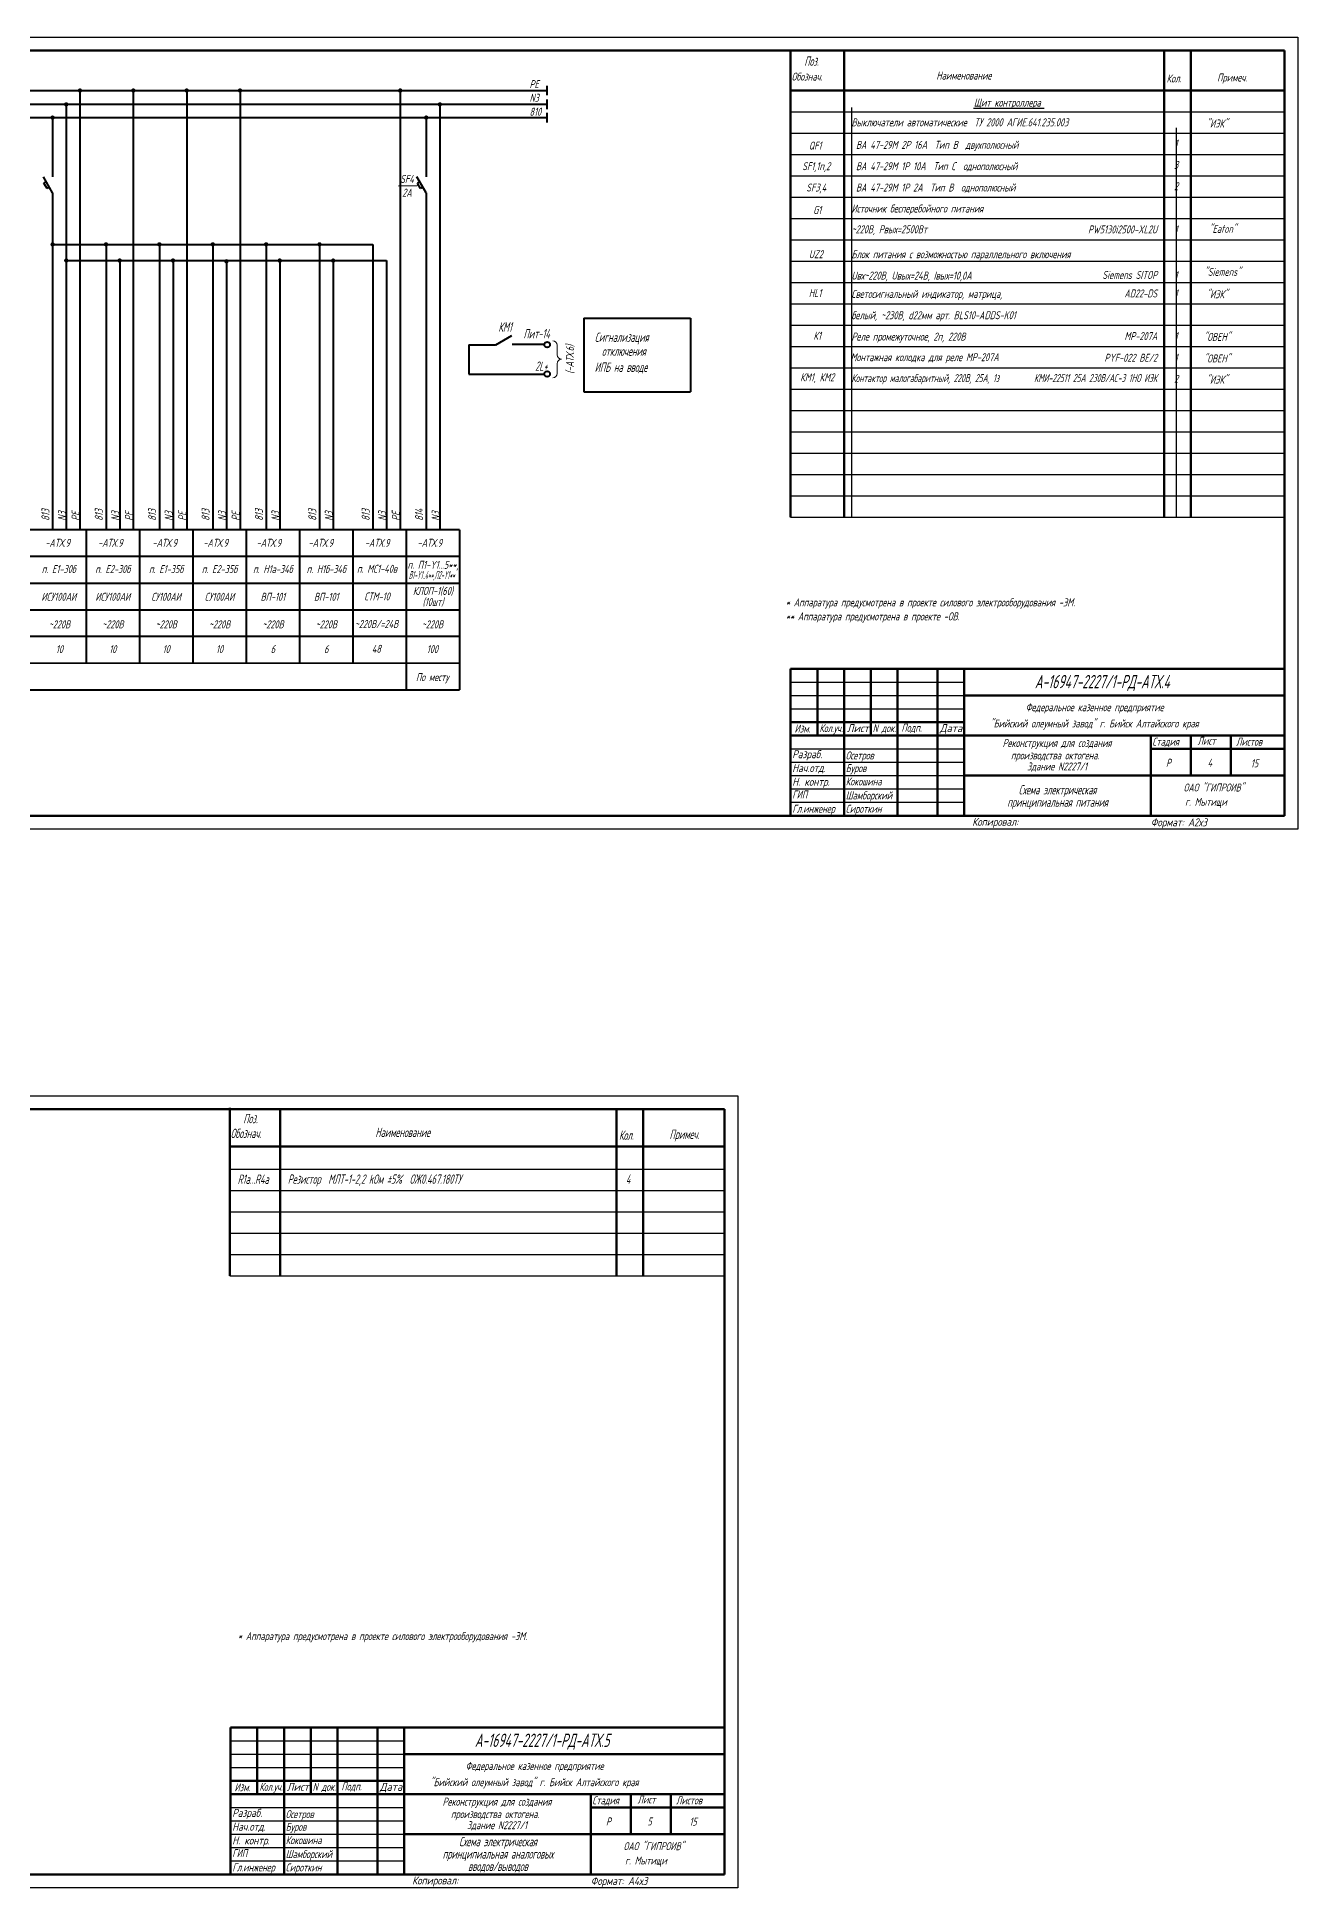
# Model space of a CAD drawing. Header units: millimetres. Extents: x -338 to 6826, y -8218 to 3153.
# Drawn here: x 2404 to 2877, y -118 to 576 of the extents above; entities that cross this region are included whole.
import ezdxf
from ezdxf.enums import TextEntityAlignment as Align

# ---------------------------------------------------------------- set-up
doc = ezdxf.new("R2010")
doc.units = ezdxf.units.MM
doc.layers.get('Defpoints').update_dxf_attribs({"color": 251})
for name, color, linetype, lineweight in [('Обводка', 6, 'Continuous', 25), ('Рамка тонкая', 5, 'Continuous', 25), ('Таблица', 253, 'Continuous', 40), ('Текст_КИП', 2, 'Continuous', 25), ('Толст.рамк.', 7, 'Continuous', 60), ('Толст.рамка', 7, 'Continuous', 60), ('Тонкая', 5, 'Continuous', 20)]:
    doc.layers.add(name, color=color, linetype=linetype, lineweight=lineweight)
doc.layers.add('ТЕКСТ', color=2, linetype='Continuous')
doc.layers.add('Текст.', color=51, linetype='Continuous')
doc.styles.add('Simplex', font='simplex.shx', dxfattribs={"width": 0.7, "oblique": 15})

msp = doc.modelspace()

# ---------------------------------------------------------------- linework, layer by layer
at = {"lineweight": 60}
for p, q in [((2056.26, 570.56), (2871.7, 570.56)), ((2871.7, 570.56), (2871.7, 283.56)), ((2871.7, 338.56), (2871.7, 283.56)), ((2871.7, 283.56), (2056.26, 283.56)), ((2056.26, 173.69), (2661.85, 173.69)), ((2661.85, 173.69), (2661.85, -113.31)), ((2661.85, -58.31), (2661.85, -113.31)), ((2661.85, -113.31), (2056.26, -113.31))]:
    msp.add_line(p, q, dxfattribs=at)
at = {"lineweight": 40}
for p, q in [((2342.95, 555.51), (2595.47, 555.51)), ((2420.38, 555.51), (2420.38, 390.78)), ((2440.38, 555.51), (2440.38, 390.78)), ((2460.38, 555.51), (2460.38, 390.78)), ((2480.38, 555.51), (2480.38, 390.78)), ((2540.38, 555.51), (2540.38, 390.78)), ((2595.47, 553.71), (2595.47, 557.29)), ((2595.47, 550.3), (2342.95, 550.31)), ((2415.27, 550.32), (2415.27, 390.78)), ((2555.26, 550.32), (2555.26, 390.78)), ((2595.47, 548.5), (2595.47, 552.09)), ((2342.95, 545.34), (2595.47, 545.34)), ((2410.15, 545.35), (2410.15, 523.13)), ((2550.15, 545.35), (2550.15, 523.13)), ((2595.47, 543.54), (2595.47, 547.13)), ((2410.15, 517.13), (2406.69, 523.13)), ((2407.79, 521.22), (2406.91, 520.72)), ((2408.06, 518.73), (2406.91, 520.72)), ((2550.15, 517.13), (2546.68, 523.13)), ((2547.78, 521.22), (2546.91, 520.72)), ((2548.05, 518.73), (2546.91, 520.72)), ((2408.94, 519.24), (2408.06, 518.73)), ((2410.15, 517.13), (2410.15, 390.78)), ((2548.94, 519.24), (2548.05, 518.73)), ((2550.15, 517.13), (2550.15, 390.78)), ((2410.15, 497.84), (2530.15, 497.84)), ((2430.15, 497.84), (2430.15, 390.78)), ((2450.15, 497.84), (2450.15, 390.78)), ((2470.15, 497.84), (2470.15, 390.78)), ((2490.15, 497.84), (2490.15, 390.78)), ((2510.15, 497.84), (2510.15, 390.79)), ((2530.15, 497.84), (2530.15, 390.79)), ((2415.27, 491.76), (2535.26, 491.76)), ((2435.27, 491.76), (2435.27, 390.78)), ((2455.26, 491.76), (2455.26, 390.78)), ((2475.26, 491.76), (2475.26, 390.78)), ((2495.26, 491.76), (2495.26, 390.78)), ((2515.26, 491.76), (2515.26, 390.79)), ((2535.26, 491.76), (2535.26, 390.79)), ((2566.14, 460.23), (2576.15, 460.23)), ((2566.14, 460.23), (2566.14, 449.23)), ((2576.28, 460.23), (2582.28, 463.73)), ((2594.44, 460.26), (2582.32, 460.26)), ((2566.14, 449.23), (2594.44, 449.23))]:
    msp.add_line(p, q, dxfattribs=at)
at = {"lineweight": 50}
msp.add_line((2686.7, 555.51), (2871.7, 555.51), dxfattribs=at)
at = {"lineweight": 40, "const_width": 0.808}
for points in [[(2419.98, 555.51, 1), (2420.78, 555.51, 1)], [(2439.98, 555.51, 1), (2440.78, 555.51, 1)], [(2459.98, 555.51, 1), (2460.78, 555.51, 1)], [(2479.97, 555.51, 1), (2480.78, 555.51, 1)], [(2539.98, 555.51, 1), (2540.78, 555.51, 1)], [(2414.86, 550.31, 1), (2415.67, 550.31, 1)], [(2554.86, 550.31, 1), (2555.67, 550.31, 1)], [(2409.75, 545.35, 1), (2410.55, 545.35, 1)], [(2549.74, 545.35, 1), (2550.55, 545.35, 1)], [(2409.75, 497.84, 1), (2410.55, 497.84, 1)], [(2429.75, 497.84, 1), (2430.55, 497.84, 1)], [(2449.74, 497.84, 1), (2450.55, 497.84, 1)], [(2469.74, 497.84, 1), (2470.55, 497.84, 1)], [(2489.74, 497.84, 1), (2490.55, 497.84, 1)], [(2509.74, 497.84, 1), (2510.55, 497.84, 1)], [(2414.86, 491.76, 1), (2415.67, 491.76, 1)], [(2434.86, 491.76, 1), (2435.67, 491.76, 1)], [(2454.86, 491.76, 1), (2455.67, 491.76, 1)], [(2474.86, 491.48, 1), (2475.67, 491.48, 1)], [(2494.86, 491.76, 1), (2495.67, 491.76, 1)], [(2514.86, 491.76, 1), (2515.67, 491.76, 1)]]:
    msp.add_lwpolyline(points, format="xyb", close=True, dxfattribs=at)
at = {"lineweight": 40}
for centre in [(2595.47, 460.26), (2595.47, 449.23)]:
    msp.add_circle(centre, 1.03, dxfattribs=at)
at = {"layer": 'Defpoints'}
for p, q in [((2709.5, 549.2), (2709.5, 395.51)), ((2831.14, 541.57), (2831.14, 395.51))]:
    msp.add_line(p, q, dxfattribs=at)
at = {"layer": 'Обводка', "color": 155}
for p, q in [((2686.7, 547.51), (2871.7, 547.51)), ((2686.7, 539.51), (2871.7, 539.51)), ((2686.7, 531.51), (2871.7, 531.51)), ((2686.7, 523.51), (2871.7, 523.51)), ((2686.7, 515.51), (2871.7, 515.51)), ((2686.7, 507.51), (2871.7, 507.51)), ((2686.7, 499.51), (2871.7, 499.51)), ((2686.7, 491.51), (2871.7, 491.51)), ((2686.7, 483.51), (2871.7, 483.51)), ((2686.7, 475.51), (2871.7, 475.51)), ((2686.7, 467.51), (2871.7, 467.51)), ((2686.7, 459.51), (2871.7, 459.51)), ((2686.7, 451.51), (2871.7, 451.51)), ((2686.7, 443.51), (2871.7, 443.51)), ((2686.7, 435.51), (2871.7, 435.51)), ((2686.7, 427.51), (2871.7, 427.51)), ((2686.7, 419.51), (2871.7, 419.51)), ((2686.7, 411.51), (2871.7, 411.51)), ((2686.7, 403.51), (2871.7, 403.51)), ((2686.7, 395.51), (2871.7, 395.51)), ((2686.7, 333.71), (2751.7, 333.71)), ((2686.7, 328.71), (2751.7, 328.71)), ((2686.7, 323.71), (2751.7, 323.71)), ((2686.7, 308.71), (2751.7, 308.71)), ((2686.7, 303.71), (2751.7, 303.71)), ((2686.7, 298.71), (2751.7, 298.71)), ((2686.7, 293.71), (2751.7, 293.71)), ((2686.7, 288.71), (2751.7, 288.71)), ((2476.49, 151.21), (2661.86, 151.21)), ((2476.49, 143.21), (2661.86, 143.21)), ((2476.49, 135.21), (2661.86, 135.21)), ((2476.49, 127.21), (2661.76, 127.21)), ((2476.49, 119.21), (2661.86, 119.21)), ((2476.49, 111.21), (2661.85, 111.21)), ((2476.85, -63.16), (2541.85, -63.16)), ((2476.85, -68.16), (2541.85, -68.16)), ((2476.85, -73.16), (2541.85, -73.16)), ((2476.85, -88.16), (2541.85, -88.16)), ((2476.85, -93.16), (2541.85, -93.16)), ((2476.85, -98.16), (2541.85, -98.16)), ((2476.85, -103.16), (2541.85, -103.16)), ((2476.85, -108.16), (2541.85, -108.16))]:
    msp.add_line(p, q, dxfattribs=at)
at = {"layer": 'Обводка'}
msp.add_line((2539.78, 519.83), (2546.79, 519.84), dxfattribs=at)
at = {"layer": 'Обводка', "lineweight": 40}
for p, q in [((2562.67, 390.78), (2342.95, 390.78)), ((2422.67, 390.78), (2422.67, 340.77)), ((2442.67, 390.78), (2442.67, 340.77)), ((2462.67, 390.78), (2462.67, 340.78)), ((2482.67, 390.78), (2482.67, 340.77)), ((2502.67, 390.78), (2502.67, 340.78)), ((2522.67, 390.78), (2522.67, 340.77)), ((2542.67, 390.78), (2542.67, 330.78)), ((2562.67, 390.78), (2562.67, 330.78)), ((2562.67, 380.79), (2342.95, 380.78)), ((2382.67, 370.79), (2562.67, 370.8)), ((2431.68, 370.79), (2437.34, 370.79)), ((2342.95, 360.78), (2562.67, 360.78)), ((2562.67, 350.78), (2342.95, 350.78)), ((2562.67, 340.78), (2342.95, 340.77)), ((2342.95, 330.78), (2562.67, 330.78))]:
    msp.add_line(p, q, dxfattribs=at)
at = {"layer": 'Рамка тонкая'}
for p, q in [((2036.94, 575.56), (2876.8, 575.56)), ((2876.8, 575.56), (2876.8, 278.56)), ((2876.8, 278.56), (2036.94, 278.56)), ((2036.94, 178.69), (2666.94, 178.69)), ((2666.94, 178.69), (2666.94, -118.31)), ((2666.94, -118.31), (2036.94, -118.31))]:
    msp.add_line(p, q, dxfattribs=at)
at = {"layer": 'Таблица', "lineweight": 40}
for p, q in [((2609.14, 470.17), (2609.14, 442.59)), ((2609.14, 470.17), (2649.14, 470.17)), ((2609.14, 470.17), (2649.14, 470.17)), ((2649.14, 470.17), (2649.14, 442.59)), ((2609.14, 442.59), (2649.14, 442.59))]:
    msp.add_line(p, q, dxfattribs=at)
at = {"layer": 'Толст.рамк.'}
for p, q in [((2661.85, -58.31), (2661.85, -113.31)), ((2661.85, -113.31), (2661.85, -58.31))]:
    msp.add_line(p, q, dxfattribs=at)
at = {"layer": 'Толст.рамка'}
for p, q in [((2686.7, 395.51), (2686.7, 570.54)), ((2706.7, 395.51), (2706.7, 570.54)), ((2826.7, 395.51), (2826.7, 570.54)), ((2836.7, 395.51), (2836.7, 570.54)), ((2686.7, 555.51), (2871.7, 555.51)), ((2476.49, 174.16), (2476.49, 111.21)), ((2495.41, 173.69), (2495.41, 111.21)), ((2621.49, 173.69), (2621.49, 111.21)), ((2631.49, 173.69), (2631.49, 111.21)), ((2476.49, 159.69), (2661.86, 159.69))]:
    msp.add_line(p, q, dxfattribs=at)
at = {"layer": 'Толст.рамка', "lineweight": 60}
for p, q in [((2686.7, 338.71), (2871.7, 338.71)), ((2686.7, 283.71), (2686.7, 338.71)), ((2696.7, 313.71), (2696.7, 338.71)), ((2706.7, 283.71), (2706.7, 338.71)), ((2716.7, 313.71), (2716.7, 338.71)), ((2726.7, 283.71), (2726.7, 338.71)), ((2741.7, 283.71), (2741.7, 338.71)), ((2751.7, 283.71), (2751.7, 338.71)), ((2751.7, 328.71), (2871.7, 328.71)), ((2686.7, 318.71), (2751.7, 318.71)), ((2686.7, 313.71), (2751.7, 313.71)), ((2751.7, 313.71), (2871.7, 313.71)), ((2821.7, 313.71), (2821.7, 283.71)), ((2836.7, 298.71), (2836.7, 313.71)), ((2851.7, 298.71), (2851.7, 313.71)), ((2821.7, 308.71), (2871.7, 308.71)), ((2751.7, 298.71), (2871.7, 298.71)), ((2686.7, 283.56), (2871.7, 283.56)), ((2476.85, -58.16), (2661.85, -58.16)), ((2476.85, -113.16), (2476.85, -58.16)), ((2486.85, -83.16), (2486.85, -58.16)), ((2496.85, -113.16), (2496.85, -58.16)), ((2506.85, -83.16), (2506.85, -58.16)), ((2516.85, -113.16), (2516.85, -58.16)), ((2531.85, -113.16), (2531.85, -58.16)), ((2541.85, -113.16), (2541.85, -58.16)), ((2541.85, -68.16), (2661.85, -68.16)), ((2476.85, -78.16), (2541.85, -78.16)), ((2476.85, -83.16), (2541.85, -83.16)), ((2541.85, -83.16), (2661.85, -83.16)), ((2611.85, -83.16), (2611.85, -113.16)), ((2626.85, -98.16), (2626.85, -83.16)), ((2641.85, -98.16), (2641.85, -83.16)), ((2611.85, -88.16), (2661.85, -88.16)), ((2541.85, -98.16), (2661.85, -98.16)), ((2476.85, -113.31), (2661.85, -113.31))]:
    msp.add_line(p, q, dxfattribs=at)
at = {"layer": 'Тонкая'}
for p, q in [((2599.17, 456.4), (2599.17, 460.06)), ((2599.17, 449.45), (2599.17, 453.11))]:
    msp.add_line(p, q, dxfattribs=at)
for centre, start, end in [((2597.53, 460.05), 0, 90), ((2600.81, 456.4), 180, 270), ((2600.81, 453.11), 90, 180), ((2597.53, 449.45), 270, 0)]:
    msp.add_arc(centre, 1.64, start, end, dxfattribs=at)

# ---------------------------------------------------------------- texts
at = {"layer": 'Defpoints', "color": 147, "style": 'Simplex', "oblique": 15, "width": 0.6}
msp.add_text('** Аппаратура предусмотрена в проекте -ОВ.', height=3, dxfattribs=at).set_placement((2684.87, 356.88))
at = {"layer": 'ТЕКСТ', "color": 4, "style": 'Simplex', "oblique": 15, "width": 0.6}
for s, p in [('PE', (2588.85, 556.39)), ('N3', (2588.85, 551.28)), ('810', (2588.85, 546.06))]:
    msp.add_text(s, height=3, dxfattribs=at).set_placement(p)
at = {"layer": 'ТЕКСТ', "style": 'Simplex', "oblique": 15, "width": 0.6}
for p in [(2684.87, 362.14), (2479.54, -25.37)]:
    msp.add_text('* Аппаратура предусмотрена в проекте силового электрооборудования -ЭМ.', height=3, dxfattribs=at).set_placement(p)
at = {"layer": 'ТЕКСТ', "char_height": 3, "width": 19, "attachment_point": 4, "style": 'Simplex'}
for s, insert in [('{\\W0.8;Разраб.}', (2687.29, 306.3)), ('{\\W0.8;Нач.отд.}', (2687.29, 301.3)), ('ГИП', (2687.29, 291.61)), ('{\\W0.8;Н. контр.}', (2687.29, 295.97)), ('{\\W0.8;Разраб.}', (2477.44, -90.56)), ('{\\W0.8;Нач.отд.}', (2477.44, -95.56)), ('ГИП', (2477.44, -105.25)), ('{\\W0.8;Н. контр.}', (2477.44, -100.89))]:
    msp.add_mtext(s, dxfattribs=dict(at, insert=insert))
at = {"layer": 'Текст.', "style": 'Simplex', "oblique": 15, "width": 0.6}
for p in [(2846.47, 461.64), (2846.47, 453.55)]:
    msp.add_text('"ОВЕН"', height=3, dxfattribs=at).set_placement(p, align=Align.CENTER)
at = {"layer": 'Текст_КИП', "style": 'Simplex', "oblique": 15}
for s, height, width, p in [('Обознач.', 3, 0.6, (2687.07, 559.23)), ('Поз.', 3.5, 0.6, (2691.8, 564.76)), ('Наименование', 3, 0.6, (2741.28, 559.61)), ('Кол.', 3, 0.6, (2827.57, 558.54)), ('Примеч.', 3, 0.6, (2846.51, 558.88)), ('%%UЩит контроллера ', 3, 0.6, (2755.33, 549.47)), ('Выключатели автоматические  ТУ 2000 АГИЕ.641.235.003', 3, 0.6, (2709.5, 542.08)), ('ВА 47-29М 2Р 16А  Тип В  двухполюсный', 3, 0.6, (2711.18, 533.64)), ('ВА 47-29М 1P 10А  Тип С  однополюсный', 3, 0.6, (2711.18, 525.64)), ('ВА 47-29М 1P 2А  Тип В  однополюсный', 3, 0.6, (2711.18, 517.64)), ('Источник бесперебойного питания', 3, 0.6, (2709.5, 509.76)), ('~220В, Pвых=2500Вт', 3, 0.6, (2709.5, 501.98)), ('Блок питания с возможностью параллельного включения', 3, 0.6, (2709.5, 492.63)), ('Uвх~220В, Uвых=24В, Iвых=10,0А', 3, 0.6, (2709.5, 484.63)), ('Светосигнальный индикатор, матрица,', 3, 0.6, (2709.5, 477.76)), ('белый, ~230В, d22мм арт. BLS10-ADDS-K01', 3, 0.6, (2709.5, 469.76)), ('Пит-14', 3.5, 0.6, (2586.58, 462.61)), ('Реле промежуточное, 2п, 220В', 3, 0.6, (2709.5, 461.76)), ('2L+', 3.5, 0.6, (2590.94, 450.44)), ('Монтажная колодка для реле МР-207А', 3, 0.6, (2709.16, 454.04)), ('Контактор малогабаритный, 220В, 25А, 1з', 3, 0.55, (2709.5, 446.2)), ('А-16947-2227/1-РД-АТХ.4', 5, 0.6, (2778.2, 331.43)), ('"Бийский олеумный завод" г. Бийск Алтайского края ', 3, 0.6, (2761.47, 316.73)), ('Федеральное казенное предприятие', 3, 0.6, (2774.75, 322.81)), ('Изм.', 3, 0.6, (2688.14, 314.82)), ('Подп.', 3, 0.6, (2728.19, 315.13)), ('Стадия', 3, 0.6, (2822.23, 309.91)), ('Лист', 3, 0.6, (2839.17, 310.23)), ('Листов', 3, 0.6, (2853.58, 309.91)), ('Осетров', 3, 0.6, (2707.33, 304.75)), ('Буров', 3, 0.6, (2707.33, 299.99)), ('Р', 3, 0.6, (2827.34, 302)), ('4', 3, 0.6, (2842.93, 302)), ('15', 3, 0.6, (2859.13, 301.8)), ('Кокошина', 3, 0.6, (2707.33, 294.99)), ('Шамборский', 3, 0.6, (2707.33, 289.77)), ('ОАО "ГИПРОИВ"', 3, 0.6, (2833.95, 292.72)), ('Гл.инженер', 3, 0.6, (2687.33, 284.77)), ('Сироткин', 3, 0.6, (2707.33, 284.77)), ('г. Мытищи', 3, 0.6, (2834.51, 287.36)), ('Поз.', 3.5, 0.6, (2481.58, 168.36)), ('Наименование', 3.5, 0.6, (2531.07, 163.21)), ('Обознач.', 3.5, 0.6, (2476.86, 162.83)), ('Кол.', 3.5, 0.6, (2622.36, 162.14)), ('Примеч.', 3.5, 0.6, (2641.3, 162.48)), ('Резистор  МЛТ-1-2,2 kОм %%P5%%%  ОЖ0.467.180ТУ', 3.5, 0.6, (2498.25, 145.67)), ('4', 3.5, 0.6, (2624.96, 145.69)), ('А-16947-2227/1-РД-АТХ.5', 5, 0.6, (2568.35, -65.43)), ('Федеральное казенное предприятие', 3, 0.6, (2564.9, -74.06)), ('Изм.', 3, 0.6, (2478.28, -82.05)), ('Подп.', 3, 0.6, (2518.34, -81.73)), ('"Бийский олеумный завод" г. Бийск Алтайского края ', 3, 0.6, (2551.62, -80.14)), ('Осетров', 3, 0.6, (2497.48, -92.12)), ('Стадия', 3, 0.6, (2612.38, -86.95)), ('Лист', 3, 0.6, (2629.32, -86.64)), ('Листов', 3, 0.6, (2643.73, -86.95)), ('Буров', 3, 0.6, (2497.48, -96.88)), ('Р', 3, 0.6, (2617.49, -94.87)), ('5', 3, 0.6, (2633.03, -94.87)), ('15', 3, 0.6, (2648.77, -94.92)), ('Кокошина', 3, 0.6, (2497.48, -101.88)), ('Шамборский', 3, 0.6, (2497.48, -107.09)), ('ОАО "ГИПРОИВ"', 3, 0.6, (2624.1, -104.14)), ('Гл.инженер', 3, 0.6, (2477.48, -112.09)), ('Сироткин', 3, 0.6, (2497.48, -112.09)), ('г. Мытищи', 3, 0.6, (2624.66, -109.5))]:
    msp.add_text(s, height=height, dxfattribs=dict(at, width=width)).set_placement(p)
at = {"layer": 'Текст_КИП', "style": 'Simplex', "oblique": 15, "width": 0.6}
for s, height, p in [('"ИЭК"', 3, (2846.47, 541.64)), ('1', 3, (2831.14, 534.13)), ('3', 3, (2831.14, 526.13)), ('SF4', 3, (2542.92, 520.86)), ('2', 3, (2831.14, 518.13)), ('1', 3, (2831.14, 501.93)), ('1', 3, (2831.14, 484.77)), ('"Siemens"', 3, (2848.52, 486.02)), ('1', 3, (2831.14, 477.93)), ('"ИЭК"', 3, (2846.47, 477.64)), ('1', 3, (2831.14, 461.93)), ('1', 3, (2831.14, 453.84)), ('2', 3, (2831.14, 445.93)), ('"ИЭК"', 3, (2846.47, 445.64)), ('Реконструкция для создания', 3, (2786.51, 309.42)), ('производства октогена. ', 3, (2786.51, 304.77)), ('Здание N2227/1', 3, (2786.51, 300.61)), ('Схема электрическая', 3.5, (2786.7, 291.64)), ('принципиальная питания', 3.5, (2786.7, 287)), ('R1а...R4а', 3.5, (2485.28, 145.64)), ('Реконструкция для создания', 3, (2576.66, -87.45)), ('производства октогена. ', 3, (2576.66, -92.1)), ('Здание N2227/1', 3, (2576.66, -96.26)), ('Схема электрическая', 3.5, (2577.02, -102.66)), ('принципиальная аналоговых', 3.5, (2577.02, -107.3)), ('вводов/выводов', 3.5, (2577.02, -111.93))]:
    msp.add_text(s, height=height, dxfattribs=at).set_placement(p, align=Align.CENTER)
at = {"layer": 'Текст_КИП', "color": 3, "style": 'Simplex', "oblique": 15}
for s, width, p in [('QF1', 0.6, (2695.86, 533.35)), ('SF1,1п,2', 0.6, (2696.27, 525.64)), ('SF3,4', 0.6, (2696.27, 517.64)), ('2А', 0.6, (2542.92, 515.72)), ('G1', 0.6, (2696.65, 509.23)), ('"Eaton"', 0.6, (2848.59, 502.14)), ('UZ2', 0.6, (2696.15, 492.64)), ('HL1', 0.6, (2695.86, 478.07)), ('К1', 0.6, (2696.65, 462.07)), ('КМ1, КМ2', 0.6, (2696.65, 446.51)), ('п. Е1-30б', 0.6, (2412.44, 374.61)), ('п. Е2-30б', 0.6, (2432.67, 374.6)), ('п. Е1-35б', 0.6, (2452.67, 374.6)), ('п. Е2-35б', 0.6, (2472.67, 374.6)), ('п. Н1а-34б', 0.6, (2492.67, 374.6)), ('п. Н1б-34б', 0.6, (2512.67, 374.6)), ('п. МС1-40в', 0.6, (2531.7, 374.72)), ('п. П1-Y1...5**,', 0.6, (2552.67, 376.2)), ('В1-Y1..4**,П2-Y1** ', 0.4, (2552.67, 372.37)), ('КЛОП-1(60)', 0.6, (2552.67, 366.42)), ('ИСУ100АИ', 0.6, (2412.44, 364.22)), ('ИСУ100АИ', 0.6, (2432.67, 364.22)), ('СУ100АИ', 0.6, (2452.67, 364.22)), ('СУ100АИ', 0.6, (2472.67, 364.22)), ('ВП-101', 0.6, (2492.67, 364.22)), ('ВП-101', 0.6, (2512.67, 364.22)), ('СТМ-10', 0.6, (2531.7, 364.34)), ('(10шт)', 0.6, (2552.67, 362.28)), ('~220В', 0.6, (2412.67, 353.89)), ('~220В', 0.6, (2432.67, 353.89)), ('~220В', 0.6, (2452.67, 353.89)), ('~220В', 0.6, (2472.67, 353.89)), ('~220В', 0.6, (2492.67, 353.89)), ('~220В', 0.6, (2512.67, 353.89)), ('~220В/=24В', 0.6, (2531.46, 354.01)), ('~220В', 0.6, (2552.43, 353.89)), ('10', 0.6, (2412.67, 344.6)), ('10', 0.6, (2432.67, 344.6)), ('10', 0.6, (2452.67, 344.6)), ('10', 0.6, (2472.67, 344.6)), ('6', 0.6, (2492.67, 344.6)), ('6', 0.6, (2512.67, 344.6)), ('48', 0.6, (2531.46, 344.72)), ('100', 0.6, (2552.43, 344.6)), ('По месту', 0.6, (2552.44, 334.11))]:
    msp.add_text(s, height=3, dxfattribs=dict(at, width=width)).set_placement(p, align=Align.CENTER)
at = {"layer": 'Текст_КИП', "color": 2, "style": 'Simplex', "oblique": 15, "width": 0.6}
msp.add_text('PW5130i2500-XL2U', height=3, dxfattribs=at).set_placement((2824.03, 501.94), align=Align.RIGHT)
at = {"layer": 'Текст_КИП', "style": 'Simplex', "oblique": 15}
for s, width, p in [('Siemens SITOP', 0.6, (2824.03, 484.87)), ('AD22-DS', 0.6, (2824.03, 477.94)), ('МР-207А', 0.6, (2824.03, 461.94)), ('PYF-022 BE/2', 0.6, (2824.03, 453.82)), ('КМИ-22511 25А 230В/АС-3 1НО ИЭК', 0.55, (2824.03, 446.22))]:
    msp.add_text(s, height=3, dxfattribs=dict(at, width=width)).set_placement(p, align=Align.RIGHT)
at = {"layer": 'Текст_КИП', "lineweight": 25, "style": 'Simplex', "oblique": 15, "width": 0.6}
msp.add_text('КМ1', height=3.5, dxfattribs=at).set_placement((2577.17, 465.1))
at = {"layer": 'Текст_КИП', "color": 2, "lineweight": 30, "style": 'Simplex', "oblique": 15, "width": 0.6}
msp.add_text('(-АТХ.6)', height=3, rotation=90, dxfattribs=at).set_placement((2605.47, 454.75), align=Align.CENTER)
at = {"layer": 'Текст_КИП', "lineweight": -3, "style": 'Simplex', "oblique": 15, "width": 0.6}
for s, p in [('Сигнализация ', (2613.3, 461.28)), ('отключения', (2615.94, 456.04)), ('ИПБ на вводе', (2613.25, 450.04))]:
    msp.add_text(s, height=3.5, dxfattribs=at).set_placement(p)
at = {"layer": 'Текст_КИП', "color": 4, "style": 'Simplex', "oblique": 15, "width": 0.6}
for s, p in [('813', (2408.95, 394.2)), ('N3', (2415.14, 394.2)), ('PE', (2420.26, 394.2)), ('813', (2428.95, 394.2)), ('N3', (2435.14, 394.2)), ('PE', (2440.26, 394.2)), ('813', (2448.95, 394.2)), ('N3', (2455.14, 394.2)), ('PE', (2460.26, 394.2)), ('813', (2468.95, 394.2)), ('N3', (2475.14, 394.2)), ('PE', (2480.26, 394.2)), ('813', (2488.95, 394.2)), ('N3', (2495.14, 394.2)), ('813', (2508.95, 394.21)), ('N3', (2515.14, 394.21)), ('813', (2528.95, 394.21)), ('N3', (2535.14, 394.21)), ('PE', (2540.26, 394.2)), ('814', (2548.95, 394.2)), ('N3', (2555.14, 394.2))]:
    msp.add_text(s, height=3, rotation=90, dxfattribs=at).set_placement(p)
at = {"layer": 'Текст_КИП', "color": 1, "style": 'Simplex', "oblique": 15, "width": 0.6}
for p in [(2412.01, 384.44), (2431.76, 384.44), (2452.12, 384.44), (2471.22, 384.44), (2491.14, 384.44), (2510.61, 384.44), (2531.74, 384.44), (2551.46, 384.44)]:
    msp.add_text('-АТХ.9', height=3, dxfattribs=at).set_placement(p, align=Align.CENTER)
at = {"layer": 'Текст_КИП', "style": 'Simplex', "oblique": 15}
for s, width, p, p2 in [('Кол.уч.', 0.603486, (2697.48, 314.98), (2706.19, 314.98)), ('Лист', 0.686041, (2707.77, 314.98), (2716, 314.98)), ('N док.', 0.628372, (2717.43, 314.98), (2726.13, 314.98)), ('Дата', 0.652619, (2742.6, 314.98), (2750.99, 314.98)), ('Кол.уч.', 0.603486, (2487.62, -81.89), (2496.33, -81.89)), ('Лист', 0.686041, (2497.91, -81.89), (2506.15, -81.89)), ('N док.', 0.628372, (2507.57, -81.89), (2516.28, -81.89)), ('Дата', 0.652619, (2532.74, -81.89), (2541.14, -81.89))]:
    msp.add_text(s, height=3, dxfattribs=dict(at, width=width)).set_placement(p, p2, align=Align.FIT)
at = {"layer": 'Текст_КИП', "color": 3, "style": 'Simplex', "oblique": 15, "width": 0.8}
for s, p in [('Копировал:', (2754.73, 279.88)), ('Формат: А2х3', (2821.66, 279.68)), ('Копировал:', (2544.87, -116.98)), ('Формат: А4х3', (2611.8, -117.18))]:
    msp.add_text(s, height=3, dxfattribs=at).set_placement(p)

doc.saveas('drawing.dxf')
